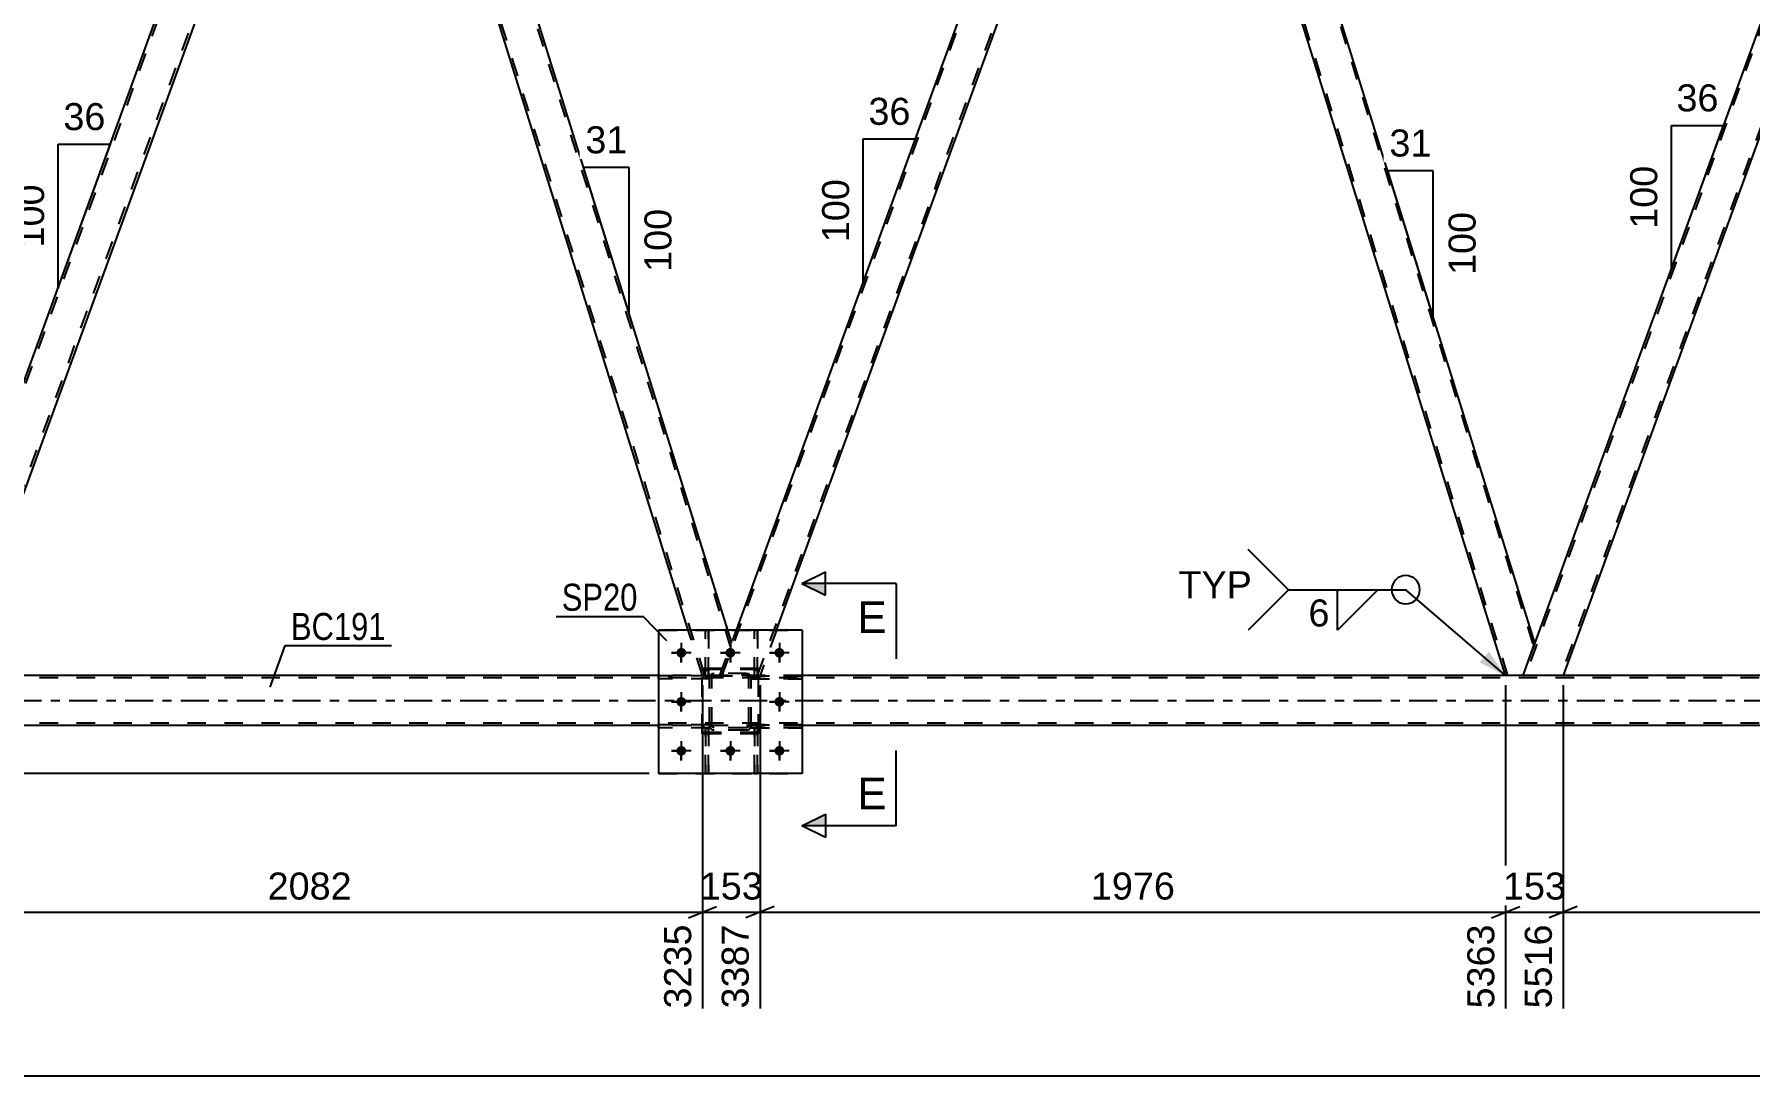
# Model space of a CAD drawing. Header units: millimetres. Extents: x -116 to 725, y -402 to 192.
# Drawn here: x -18.8 to 163, y -165.7 to -55.2 of the extents above; entities that cross this region are included whole.
import ezdxf

# ---------------------------------------------------------------- set-up
doc = ezdxf.new("R2010")
doc.units = ezdxf.units.MM
doc.linetypes.add('DXK_LINE_DOT2', pattern=[3.9198, 1.9599, -1.9599])
doc.linetypes.add('DXK_LINE_DOT3', pattern=[5.9187, 2.979, -0.9799, 0.9799, -0.9799])
doc.styles.add('Arial', font='ARIAL.TTF', dxfattribs={"height": 0.2})
doc.styles.add('Arial Narrow', font='ARIALN.TTF', dxfattribs={"height": 0.2})

# ---------------------------------------------------------------- blocks, each defined once
blk = doc.blocks.new('Part-203723422-4709 - 4481')
at = {"color": 7, "linetype": 'DXK_LINE_DOT2'}
for p, q in [((57.53, -133.59), (57.53, -128.76)), ((57.53, -128.76), (57.85, -128.76)), ((57.85, -128.76), (57.85, -133.59)), ((57.53, -129.36), (57.85, -129.36)), ((57.85, -133.59), (57.53, -133.59))]:
    blk.add_line(p, q, dxfattribs=at)
blk = doc.blocks.new('Part-203723422-4717 - 4481')
at = {"color": 7, "linetype": 'DXK_LINE_DOT2'}
for p, q in [((62.58, -123.23), (57.18, -123.23)), ((57.18, -123.23), (57.18, -123.55)), ((57.18, -123.55), (62.58, -123.55)), ((57.78, -123.55), (57.78, -123.23)), ((62.58, -123.55), (62.58, -123.23))]:
    blk.add_line(p, q, dxfattribs=at)
blk = doc.blocks.new('Part-203723422-4711 - 4481')
at = {"color": 7, "linetype": 'DXK_LINE_DOT2'}
for p, q in [((57.53, -123.24), (57.53, -118.39)), ((57.53, -118.39), (57.85, -118.39)), ((57.85, -118.39), (57.85, -123.24)), ((57.53, -122.64), (57.85, -122.64)), ((57.85, -123.24), (57.53, -123.24))]:
    blk.add_line(p, q, dxfattribs=at)
blk = doc.blocks.new('Part-203723422-4999 - 4481')
at = {"color": 2, "linetype": 'Continuous'}
for p, q in [((102.1, -2.4), (100.7, -6.25)), ((140.27, -119.75), (103.6, -2.11)), ((137.16, -123.22), (100.7, -6.25)), ((139.01, -123.22), (140.27, -119.75))]:
    blk.add_line(p, q, dxfattribs=at)
at = {"color": 7, "linetype": 'DXK_LINE_DOT2'}
for p, q in [((102.25, -2), (102.1, -2.4)), ((103.57, -2), (102.25, -2)), ((103.31, -2), (140.13, -120.12)), ((103.6, -2.11), (103.57, -2)), ((137.41, -123.22), (100.84, -5.88)), ((139.01, -123.22), (137.16, -123.22))]:
    blk.add_line(p, q, dxfattribs=at)
blk = doc.blocks.new('Part-203723422-4699 - 4481')
at = {"color": 2, "linetype": 'Continuous'}
for p, q in [((57.53, -118.4), (57.53, -118.39)), ((57.85, -118.39), (57.53, -118.39)), ((57.85, -118.4), (57.85, -118.39))]:
    blk.add_line(p, q, dxfattribs=at)
at = {"color": 7, "linetype": 'DXK_LINE_DOT2'}
for p, q in [((57.53, -123.24), (57.53, -118.4)), ((57.85, -123.24), (57.85, -118.4)), ((57.53, -122.64), (57.85, -122.64)), ((57.85, -123.24), (57.53, -123.24))]:
    blk.add_line(p, q, dxfattribs=at)
blk = doc.blocks.new('Part-203723422-4700 - 4481')
at = {"color": 7, "linetype": 'DXK_LINE_DOT2'}
for p, q in [((52.78, -123.23), (47.38, -123.23)), ((47.38, -123.55), (47.38, -123.23)), ((52.78, -123.55), (47.38, -123.55)), ((52.18, -123.55), (52.18, -123.23)), ((52.78, -123.23), (52.78, -123.55))]:
    blk.add_line(p, q, dxfattribs=at)
blk = doc.blocks.new('Part-203723422-4701 - 4481')
at = {"color": 7, "linetype": 'DXK_LINE_DOT2'}
for p, q in [((52.78, -128.43), (47.38, -128.43)), ((47.38, -128.75), (47.38, -128.43)), ((52.78, -128.75), (47.38, -128.75)), ((52.18, -128.75), (52.18, -128.43)), ((52.78, -128.43), (52.78, -128.75))]:
    blk.add_line(p, q, dxfattribs=at)
blk = doc.blocks.new('Part-203723422-4702 - 4481')
at = {"color": 7, "linetype": 'DXK_LINE_DOT2'}
for p, q in [((57.18, -123.55), (57.18, -123.23)), ((57.18, -123.23), (62.58, -123.23)), ((62.58, -123.55), (57.18, -123.55)), ((57.78, -123.55), (57.78, -123.23)), ((62.58, -123.23), (62.58, -123.55))]:
    blk.add_line(p, q, dxfattribs=at)
blk = doc.blocks.new('Part-203723422-4703 - 4481')
at = {"color": 7, "linetype": 'DXK_LINE_DOT2'}
for p, q in [((57.18, -128.75), (57.18, -128.43)), ((57.18, -128.43), (62.58, -128.43)), ((62.58, -128.75), (57.18, -128.75)), ((57.78, -128.75), (57.78, -128.43)), ((62.58, -128.43), (62.58, -128.75))]:
    blk.add_line(p, q, dxfattribs=at)
blk = doc.blocks.new('Part-203723422-4706 - 4481')
at = {"color": 7, "linetype": 'DXK_LINE_DOT2'}
for p, q in [((52.78, -123.23), (47.38, -123.23)), ((47.38, -123.23), (47.38, -123.55)), ((52.78, -123.55), (47.38, -123.55)), ((52.18, -123.55), (52.18, -123.23)), ((52.78, -123.55), (52.78, -123.23))]:
    blk.add_line(p, q, dxfattribs=at)
blk = doc.blocks.new('Part-203723422-4707 - 4481')
at = {"color": 7, "linetype": 'DXK_LINE_DOT2'}
for p, q in [((52.78, -123.48), (52.81, -123.29)), ((52.81, -123.29), (52.78, -123.48)), ((52.78, -128.52), (52.78, -123.48)), ((53.02, -123.48), (53.03, -123.38)), ((53.02, -128.52), (53.02, -123.48)), ((53.03, -123.38), (53.09, -123.31)), ((53.07, -123.03), (53.26, -123)), ((53.26, -123), (53.07, -123.03)), ((53.09, -123.31), (53.16, -123.25)), ((53.16, -123.25), (53.26, -123.24)), ((56.7, -123), (53.26, -123)), ((53.26, -123.24), (56.7, -123.24)), ((56.7, -123), (56.88, -123.03)), ((56.88, -123.03), (56.7, -123)), ((56.7, -123.24), (56.79, -123.25)), ((56.79, -123.25), (56.87, -123.31)), ((56.87, -123.31), (56.92, -123.38)), ((56.92, -123.38), (56.94, -123.48)), ((56.94, -128.52), (56.94, -123.48)), ((57.14, -123.29), (57.18, -123.48)), ((57.18, -123.48), (57.14, -123.29)), ((57.18, -128.52), (57.18, -123.48)), ((52.81, -128.7), (52.78, -128.52)), ((52.78, -128.52), (52.81, -128.7)), ((53.03, -128.61), (53.02, -128.52)), ((53.09, -128.69), (53.03, -128.61)), ((53.26, -129), (53.07, -128.96)), ((53.07, -128.96), (53.26, -129)), ((53.16, -128.74), (53.09, -128.69)), ((53.26, -128.76), (53.16, -128.74)), ((56.7, -128.76), (53.26, -128.76)), ((56.7, -129), (53.26, -129)), ((56.79, -128.74), (56.7, -128.76)), ((56.88, -128.96), (56.7, -129)), ((56.7, -129), (56.88, -128.96)), ((56.87, -128.69), (56.79, -128.74)), ((56.92, -128.61), (56.87, -128.69)), ((56.94, -128.52), (56.92, -128.61)), ((57.18, -128.52), (57.14, -128.7)), ((57.14, -128.7), (57.18, -128.52))]:
    blk.add_line(p, q, dxfattribs=at)
at = {"color": 7, "linetype": 'DXK_LINE_DOT3'}
blk.add_line((54.98, -126), (54.98, -126), dxfattribs=at)
at = {"color": 7, "linetype": 'DXK_LINE_DOT2'}
for centre, start, end in [((53.26, -123.48), 112.5, 157.5), ((53.26, -123.48), 112.5, 157.5), ((56.7, -123.48), 22.5, 67.5), ((56.7, -123.48), 22.5, 67.5), ((53.26, -128.52), 202.5, 247.5), ((53.26, -128.52), 202.5, 247.5), ((56.7, -128.52), 292.5, 337.5), ((56.7, -128.52), 292.5, 337.5)]:
    blk.add_arc(centre, 0.48, start, end, dxfattribs=at)
blk = doc.blocks.new('Part-203723422-4708 - 4481')
at = {"color": 7, "linetype": 'DXK_LINE_DOT2'}
for p, q in [((52.33, -133.59), (52.33, -128.76)), ((52.33, -128.76), (52.65, -128.76)), ((52.65, -128.76), (52.65, -133.59)), ((52.33, -129.36), (52.65, -129.36)), ((52.65, -133.59), (52.33, -133.59))]:
    blk.add_line(p, q, dxfattribs=at)
blk = doc.blocks.new('Part-203723422-4710 - 4481')
at = {"color": 7, "linetype": 'DXK_LINE_DOT2'}
for p, q in [((52.33, -123.24), (52.33, -118.39)), ((52.33, -118.39), (52.65, -118.39)), ((52.65, -118.39), (52.65, -123.24)), ((52.33, -122.64), (52.65, -122.64)), ((52.65, -123.24), (52.33, -123.24))]:
    blk.add_line(p, q, dxfattribs=at)
blk = doc.blocks.new('Part-203723422-4714 - 4481')
at = {"color": 7, "linetype": 'DXK_LINE_DOT2'}
for p, q in [((52.78, -128.43), (47.38, -128.43)), ((47.38, -128.43), (47.38, -128.75)), ((52.78, -128.75), (47.38, -128.75)), ((52.18, -128.75), (52.18, -128.43)), ((52.78, -128.75), (52.78, -128.43))]:
    blk.add_line(p, q, dxfattribs=at)
blk = doc.blocks.new('Part-203723422-4720 - 4481')
at = {"color": 7, "linetype": 'DXK_LINE_DOT2'}
for p, q in [((62.58, -128.43), (57.18, -128.43)), ((57.18, -128.43), (57.18, -128.75)), ((57.18, -128.75), (62.58, -128.75)), ((57.78, -128.75), (57.78, -128.43)), ((62.58, -128.75), (62.58, -128.43))]:
    blk.add_line(p, q, dxfattribs=at)
blk = doc.blocks.new('Part-203723422-4721 - 4481')
at = {"color": 7, "linetype": 'DXK_LINE_DOT2'}
for p, q in [((52.65, -128.76), (52.33, -128.76)), ((52.33, -128.76), (52.33, -133.59)), ((52.65, -133.59), (52.65, -128.76)), ((52.33, -129.36), (52.65, -129.36)), ((52.33, -133.59), (52.65, -133.59))]:
    blk.add_line(p, q, dxfattribs=at)
blk = doc.blocks.new('Part-203723422-4722 - 4481')
at = {"color": 7, "linetype": 'DXK_LINE_DOT2'}
for p, q in [((57.85, -128.76), (57.53, -128.76)), ((57.53, -128.76), (57.53, -133.59)), ((57.85, -133.59), (57.85, -128.76)), ((57.53, -129.36), (57.85, -129.36)), ((57.53, -133.59), (57.85, -133.59))]:
    blk.add_line(p, q, dxfattribs=at)
blk = doc.blocks.new('Part-203723422-4723 - 4481')
at = {"color": 7, "linetype": 'DXK_LINE_DOT2'}
for p, q in [((57.98, -122.59), (51.98, -122.59)), ((51.98, -129.39), (51.98, -122.59)), ((57.98, -129.39), (57.98, -122.59)), ((57.98, -129.39), (51.98, -129.39))]:
    blk.add_line(p, q, dxfattribs=at)
blk = doc.blocks.new('Part-203723422-4870 - 4481')
at = {"color": 2, "linetype": 'Continuous'}
for p, q in [((47.38, -123.22), (-44.7, -123.22)), ((217.64, -123.22), (62.58, -123.22)), ((47.38, -128.5), (-44.7, -128.5)), ((217.64, -128.5), (62.58, -128.5))]:
    blk.add_line(p, q, dxfattribs=at)
at = {"color": 7, "linetype": 'DXK_LINE_DOT2'}
for p, q in [((634.4, -123.46), (-44.7, -123.46)), ((62.58, -123.22), (47.38, -123.22)), ((634.4, -128.26), (-44.7, -128.26)), ((62.58, -128.5), (47.38, -128.5))]:
    blk.add_line(p, q, dxfattribs=at)
at = {"color": 7, "linetype": 'DXK_LINE_DOT3'}
blk.add_line((-44.7, -125.86), (634.4, -125.86), dxfattribs=at)
blk = doc.blocks.new('Part-203723422-4769 - 4481')
at = {"color": 2, "linetype": 'Continuous'}
for p, q in [((62.58, -118.4), (47.38, -118.4)), ((47.38, -118.4), (47.38, -133.6)), ((62.58, -118.4), (62.58, -133.6)), ((62.58, -133.6), (47.38, -133.6))]:
    blk.add_line(p, q, dxfattribs=at)
blk = doc.blocks.new('Part-203723422-4770 - 4481')
at = {"color": 7, "linetype": 'DXK_LINE_DOT2'}
for p, q in [((47.38, -118.4), (62.58, -118.4)), ((47.38, -118.4), (47.38, -133.6)), ((62.58, -118.4), (62.58, -133.6)), ((47.38, -133.6), (62.58, -133.6))]:
    blk.add_line(p, q, dxfattribs=at)
blk = doc.blocks.new('Part-203723422-4775 - 4481')
at = {"color": 2, "linetype": 'Continuous'}
for p, q in [((52.33, -118.4), (52.33, -118.39)), ((52.65, -118.39), (52.33, -118.39)), ((52.65, -118.4), (52.65, -118.39))]:
    blk.add_line(p, q, dxfattribs=at)
at = {"color": 7, "linetype": 'DXK_LINE_DOT2'}
for p, q in [((52.33, -123.24), (52.33, -118.4)), ((52.65, -123.24), (52.65, -118.4)), ((52.33, -122.64), (52.65, -122.64)), ((52.65, -123.24), (52.33, -123.24))]:
    blk.add_line(p, q, dxfattribs=at)
blk = doc.blocks.new('Bolt-203723422-4794 - 4481')
at = {"color": 1, "linetype": 'Continuous'}
for p, q in [((49.78, -119.76), (49.78, -120.45)), ((54.98, -119.76), (54.98, -120.45)), ((60.18, -119.76), (60.18, -120.45)), ((48.74, -120.8), (49.43, -120.8)), ((49.78, -121.84), (49.78, -121.14)), ((50.82, -120.8), (50.12, -120.8)), ((53.94, -120.8), (54.63, -120.8)), ((54.98, -121.84), (54.98, -121.14)), ((56.02, -120.8), (55.32, -120.8)), ((59.14, -120.8), (59.83, -120.8)), ((60.18, -121.84), (60.18, -121.14)), ((61.22, -120.8), (60.52, -120.8)), ((49.78, -124.96), (49.78, -125.65)), ((60.18, -124.96), (60.18, -125.65)), ((48.74, -126), (49.43, -126)), ((49.78, -127.04), (49.78, -126.34)), ((50.82, -126), (50.12, -126)), ((59.14, -126), (59.83, -126)), ((60.18, -127.04), (60.18, -126.34)), ((61.22, -126), (60.52, -126)), ((49.78, -130.16), (49.78, -130.85)), ((54.98, -130.16), (54.98, -130.85)), ((60.18, -130.16), (60.18, -130.85)), ((48.74, -131.2), (49.43, -131.2)), ((49.78, -132.24), (49.78, -131.54)), ((50.82, -131.2), (50.12, -131.2)), ((53.94, -131.2), (54.63, -131.2)), ((54.98, -132.24), (54.98, -131.54)), ((56.02, -131.2), (55.32, -131.2)), ((59.14, -131.2), (59.83, -131.2)), ((60.18, -132.24), (60.18, -131.54)), ((61.22, -131.2), (60.52, -131.2))]:
    blk.add_line(p, q, dxfattribs=at)
blk = doc.blocks.new('Bolt-203723422-4795 - 4481')
at = {"linetype": 'Continuous'}
for points in [[(50.3, -120.8, -1), (49.26, -120.8, -1)], [(55.5, -120.8, -1), (54.46, -120.8, -1)], [(60.7, -120.8, -1), (59.66, -120.8, -1)], [(50.3, -126, -1), (49.26, -126, -1)], [(60.7, -126, -1), (59.66, -126, -1)], [(50.3, -131.2, -1), (49.26, -131.2, -1)], [(55.5, -131.2, -1), (54.46, -131.2, -1)], [(60.7, -131.2, -1), (59.66, -131.2, -1)]]:
    blk.add_hatch(color=1, dxfattribs=at).paths.add_polyline_path(points)
at = {"color": 1, "linetype": 'Continuous'}
for p, q in [((49.78, -119.76), (49.78, -121.84)), ((54.98, -119.76), (54.98, -121.84)), ((60.18, -119.76), (60.18, -121.84)), ((50.82, -120.8), (48.74, -120.8)), ((56.02, -120.8), (53.94, -120.8)), ((61.22, -120.8), (59.14, -120.8)), ((49.78, -124.96), (49.78, -127.04)), ((60.18, -124.96), (60.18, -127.04)), ((50.82, -126), (48.74, -126)), ((61.22, -126), (59.14, -126)), ((49.78, -130.16), (49.78, -132.24)), ((54.98, -130.16), (54.98, -132.24)), ((60.18, -130.16), (60.18, -132.24)), ((50.82, -131.2), (48.74, -131.2)), ((56.02, -131.2), (53.94, -131.2)), ((61.22, -131.2), (59.14, -131.2))]:
    blk.add_line(p, q, dxfattribs=at)
blk = doc.blocks.new('Part-203723422-4936 - 4481')
at = {"color": 2, "linetype": 'Continuous'}
for p, q in [((16.97, -2.4), (15.57, -6.25)), ((54.71, -118.4), (18.56, -2.4)), ((50.52, -118.4), (15.57, -6.25))]:
    blk.add_line(p, q, dxfattribs=at)
at = {"color": 7, "linetype": 'DXK_LINE_DOT2'}
for p, q in [((17.11, -2), (16.97, -2.4)), ((18.43, -2), (17.11, -2)), ((55, -120.12), (18.18, -2)), ((18.56, -2.4), (18.43, -2)), ((52.28, -123.22), (15.7, -5.88)), ((52.03, -123.22), (50.52, -118.4)), ((53.87, -123.22), (55.13, -119.75)), ((55.13, -119.75), (54.71, -118.4)), ((52.03, -123.22), (53.87, -123.22))]:
    blk.add_line(p, q, dxfattribs=at)
blk = doc.blocks.new('Part-203723422-4926 - 4481')
at = {"color": 7, "linetype": 'DXK_LINE_DOT2'}
for p, q in [((54.13, -123.22), (98.25, -2)), ((57.87, -123.22), (101.99, -2)), ((97.85, -2.4), (97.99, -2)), ((102.25, -2), (97.99, -2)), ((100.7, -6.25), (102.25, -2)), ((53.87, -123.22), (55.63, -118.4)), ((59.88, -118.4), (58.13, -123.22)), ((58.13, -123.22), (53.87, -123.22))]:
    blk.add_line(p, q, dxfattribs=at)
at = {"color": 2, "linetype": 'Continuous'}
for p, q in [((55.63, -118.4), (97.85, -2.4)), ((59.88, -118.4), (100.7, -6.25))]:
    blk.add_line(p, q, dxfattribs=at)
blk = doc.blocks.new('Part-203723422-4931 - 4481')
at = {"color": 2, "linetype": 'Continuous'}
for p, q in [((-31.26, -123.22), (12.71, -2.4)), ((15.57, -6.25), (-27.01, -123.22))]:
    blk.add_line(p, q, dxfattribs=at)
at = {"color": 7, "linetype": 'DXK_LINE_DOT2'}
for p, q in [((13.11, -2), (-31.01, -123.22)), ((-27.26, -123.22), (16.86, -2)), ((12.71, -2.4), (12.86, -2)), ((17.11, -2), (12.86, -2)), ((17.11, -2), (15.57, -6.25)), ((-27.01, -123.22), (-31.26, -123.22))]:
    blk.add_line(p, q, dxfattribs=at)
blk = doc.blocks.new('Part-203723422-4937 - 4481')
at = {"color": 7, "linetype": 'DXK_LINE_DOT2'}
for p, q in [((52.78, -123.48), (52.81, -123.29)), ((52.81, -123.29), (52.78, -123.48)), ((52.78, -128.52), (52.78, -123.48)), ((53.02, -123.48), (53.03, -123.38)), ((53.02, -128.52), (53.02, -123.48)), ((53.03, -123.38), (53.09, -123.31)), ((53.07, -123.03), (53.26, -123)), ((53.26, -123), (53.07, -123.03)), ((53.09, -123.31), (53.16, -123.25)), ((53.16, -123.25), (53.26, -123.24)), ((56.7, -123), (53.26, -123)), ((53.26, -123.24), (56.7, -123.24)), ((56.7, -123), (56.88, -123.03)), ((56.88, -123.03), (56.7, -123)), ((56.7, -123.24), (56.79, -123.25)), ((56.79, -123.25), (56.87, -123.31)), ((56.87, -123.31), (56.92, -123.38)), ((56.92, -123.38), (56.94, -123.48)), ((56.94, -128.52), (56.94, -123.48)), ((57.14, -123.29), (57.18, -123.48)), ((57.18, -123.48), (57.14, -123.29)), ((57.18, -128.52), (57.18, -123.48)), ((52.81, -128.7), (52.78, -128.52)), ((52.78, -128.52), (52.81, -128.7)), ((53.03, -128.61), (53.02, -128.52)), ((53.09, -128.69), (53.03, -128.61)), ((53.26, -129), (53.07, -128.96)), ((53.07, -128.96), (53.26, -129)), ((53.16, -128.74), (53.09, -128.69)), ((53.26, -128.76), (53.16, -128.74)), ((56.7, -128.76), (53.26, -128.76)), ((56.7, -129), (53.26, -129)), ((56.79, -128.74), (56.7, -128.76)), ((56.88, -128.96), (56.7, -129)), ((56.7, -129), (56.88, -128.96)), ((56.87, -128.69), (56.79, -128.74)), ((56.92, -128.61), (56.87, -128.69)), ((56.94, -128.52), (56.92, -128.61)), ((57.18, -128.52), (57.14, -128.7)), ((57.14, -128.7), (57.18, -128.52))]:
    blk.add_line(p, q, dxfattribs=at)
at = {"color": 7, "linetype": 'DXK_LINE_DOT3'}
blk.add_line((54.98, -126), (54.98, -126), dxfattribs=at)
at = {"color": 7, "linetype": 'DXK_LINE_DOT2'}
for centre, start, end in [((53.26, -123.48), 112.5, 157.5), ((53.26, -123.48), 112.5, 157.5), ((56.7, -123.48), 22.5, 67.5), ((56.7, -123.48), 22.5, 67.5), ((53.26, -128.52), 202.5, 247.5), ((53.26, -128.52), 202.5, 247.5), ((56.7, -128.52), 292.5, 337.5), ((56.7, -128.52), 292.5, 337.5)]:
    blk.add_arc(centre, 0.48, start, end, dxfattribs=at)
blk = doc.blocks.new('Part-203723422-4938 - 4481')
at = {"color": 7, "linetype": 'DXK_LINE_DOT2'}
for p, q in [((57.98, -122.46), (51.98, -122.46)), ((51.98, -129.26), (51.98, -122.46)), ((57.98, -129.26), (57.98, -122.46)), ((57.98, -129.26), (51.98, -129.26))]:
    blk.add_line(p, q, dxfattribs=at)
blk = doc.blocks.new('Part-203723422-4994 - 4481')
at = {"color": 7, "linetype": 'DXK_LINE_DOT2'}
for p, q in [((183.38, -2), (139.26, -123.22)), ((187.13, -2), (143.01, -123.22)), ((187.38, -2), (185.84, -6.25)), ((187.34, -2), (187.23, -2)), ((187.38, -2), (187.34, -2)), ((140.27, -119.75), (139.01, -123.22)), ((143.26, -123.22), (139.01, -123.22))]:
    blk.add_line(p, q, dxfattribs=at)
at = {"color": 2, "linetype": 'Continuous'}
for p, q in [((183.13, -2), (140.27, -119.75)), ((186.87, -2), (183.13, -2)), ((186.87, -2), (187.38, -2)), ((185.84, -6.25), (143.26, -123.22))]:
    blk.add_line(p, q, dxfattribs=at)
blk = doc.blocks.new('StraightDimension-203723422-17749 - 4481')
at = {"color": 7, "linetype": 'Continuous'}
for p, q in [((-91.18, 16.1), (-92.38, 19.1)), ((-15.21, 17.6), (-94.63, 17.6)), ((-91.78, -133.6), (-91.78, 17.6)), ((-92.38, -132.1), (-91.18, -135.1)), ((46.38, -133.6), (-94.63, -133.6))]:
    blk.add_line(p, q, dxfattribs=at)
at = {"color": 0}
blk.add_wipeout([(-92.53, -52.95), (-96.73, -52.95), (-96.73, -63.04), (-92.53, -63.04)], dxfattribs=at)
at = {"color": 3, "style": 'Arial'}
blk.add_text('3780', height=2.865, rotation=90.0002, dxfattribs=at).set_placement((-93.13, -62.44))
blk = doc.blocks.new('StraightDimension-203723422-5393 - 4481')
at = {"color": 7, "linetype": 'Continuous'}
for p, q in [((52.03, -124.22), (52.03, -158.52)), ((58.13, -124.22), (58.13, -158.52)), ((50.53, -148.92), (53.53, -147.72)), ((52.03, -148.32), (58.13, -148.32)), ((59.63, -147.72), (56.63, -148.92))]:
    blk.add_line(p, q, dxfattribs=at)
at = {"color": 0}
blk.add_wipeout([(59.01, -147.57), (59.01, -143.37), (51.14, -143.37), (51.14, -147.57)], dxfattribs=at)
at = {"color": 0, "linetype": 'Continuous'}
blk.add_wipeout([(57.53, -149.02), (53.33, -149.02), (53.33, -159.12), (57.53, -159.12)], dxfattribs=at)
at = {"color": 3, "style": 'Arial'}
blk.add_text('153', height=2.865, dxfattribs=at).set_placement((51.74, -146.97))
at = {"color": 3, "linetype": 'Continuous', "style": 'Arial'}
blk.add_text('3387', height=2.865, rotation=90.0002, dxfattribs=at).set_placement((56.93, -158.52))
blk = doc.blocks.new('StraightDimension-203723422-5417 - 4481')
at = {"color": 7, "linetype": 'Continuous'}
for p, q in [((58.13, -124.22), (58.13, -158.52)), ((137.16, -124.22), (137.16, -158.52)), ((59.63, -147.72), (56.63, -148.92)), ((58.13, -148.32), (137.16, -148.32)), ((135.66, -148.92), (138.66, -147.72))]:
    blk.add_line(p, q, dxfattribs=at)
at = {"color": 0}
blk.add_wipeout([(102.69, -147.57), (102.69, -143.37), (92.6, -143.37), (92.6, -147.57)], dxfattribs=at)
at = {"color": 0, "linetype": 'Continuous'}
blk.add_wipeout([(136.56, -149.02), (132.36, -149.02), (132.36, -159.12), (136.56, -159.12)], dxfattribs=at)
at = {"color": 3, "style": 'Arial'}
blk.add_text('1976', height=2.865, dxfattribs=at).set_placement((93.2, -146.97))
at = {"color": 3, "linetype": 'Continuous', "style": 'Arial'}
blk.add_text('5363', height=2.865, rotation=90.0002, dxfattribs=at).set_placement((135.96, -158.52))
blk = doc.blocks.new('StraightDimension-203723422-5441 - 4481')
at = {"color": 7, "linetype": 'Continuous'}
for p, q in [((137.16, -124.22), (137.16, -158.52)), ((143.26, -124.22), (143.26, -158.52)), ((135.66, -148.92), (138.66, -147.72)), ((137.16, -148.32), (143.26, -148.32)), ((144.76, -147.72), (141.76, -148.92))]:
    blk.add_line(p, q, dxfattribs=at)
at = {"color": 0}
blk.add_wipeout([(144.15, -147.57), (144.15, -143.37), (136.28, -143.37), (136.28, -147.57)], dxfattribs=at)
at = {"color": 0, "linetype": 'Continuous'}
blk.add_wipeout([(142.66, -149.02), (138.46, -149.02), (138.46, -159.12), (142.66, -159.12)], dxfattribs=at)
at = {"color": 3, "style": 'Arial'}
blk.add_text('153', height=2.865, dxfattribs=at).set_placement((136.88, -146.97))
at = {"color": 3, "linetype": 'Continuous', "style": 'Arial'}
blk.add_text('5516', height=2.865, rotation=90.0002, dxfattribs=at).set_placement((142.06, -158.52))
blk = doc.blocks.new('AngleDimension-203723422-17971 - 4481')
at = {"color": 7, "linetype": 'Continuous'}
for p, q in [((-16.27, -66.87), (-10.72, -66.87)), ((-16.27, -82.09), (-10.72, -66.87)), ((-16.27, -82.09), (-16.27, -66.87)), ((-16.24, -82.03), (-16.27, -82.09))]:
    blk.add_line(p, q, dxfattribs=at)
at = {"color": 0}
for points in [[(-10.67, -65.97), (-10.67, -61.77), (-16.32, -61.77), (-16.32, -65.97)], [(-17.17, -70.54), (-21.37, -70.54), (-21.37, -78.41), (-17.17, -78.41)]]:
    blk.add_wipeout(points, dxfattribs=at)
at = {"color": 3, "style": 'Arial'}
blk.add_text('36', height=2.865, dxfattribs=at).set_placement((-15.72, -65.37))
blk.add_text('100', height=2.865, rotation=90.0002, dxfattribs=at).set_placement((-17.77, -77.81))
blk = doc.blocks.new('AngleDimension-203723422-6376 - 4481')
at = {"color": 7, "linetype": 'Continuous'}
for p, q in [((42.46, -79.1), (39.42, -69.33)), ((44.24, -69.33), (39.42, -69.33)), ((44.24, -84.8), (39.42, -69.33)), ((44.24, -84.8), (44.24, -69.33))]:
    blk.add_line(p, q, dxfattribs=at)
at = {"color": 0}
for points in [[(44.65, -68.43), (44.65, -64.23), (39.01, -64.23), (39.01, -68.43)], [(49.34, -73.13), (45.14, -73.13), (45.14, -81), (49.34, -81)]]:
    blk.add_wipeout(points, dxfattribs=at)
at = {"color": 3, "style": 'Arial'}
blk.add_text('31', height=2.865, dxfattribs=at).set_placement((39.61, -67.83))
blk.add_text('100', height=2.865, rotation=90.0002, dxfattribs=at).set_placement((48.74, -80.4))
blk = doc.blocks.new('StraightDimension-203723422-5127 - 4481')
at = {"color": 7, "linetype": 'Continuous'}
blk.add_line((-59.4, -165.65), (680.62, -165.65), dxfattribs=at)
blk = doc.blocks.new('StraightDimension-203723422-5098 - 4481')
at = {"color": 7, "linetype": 'Continuous'}
for p, q in [((-18.61, -3), (-18.61, -36.03)), ((-58.76, -122.22), (-58.76, -30.78)), ((-57.26, -33.03), (-60.26, -34.23)), ((-58.76, -33.63), (-18.61, -33.63)), ((-20.11, -34.23), (-17.11, -33.03))]:
    blk.add_line(p, q, dxfattribs=at)
at = {"color": 0}
blk.add_wipeout([(-34.43, -32.88), (-34.43, -28.68), (-42.94, -28.68), (-42.94, -32.88)], dxfattribs=at)
at = {"color": 3, "style": 'Arial Narrow'}
blk.add_text('1469', height=2.863, dxfattribs=at).set_placement((-42.34, -32.28))
blk = doc.blocks.new('AngleDimension-203723422-17967 - 4481')
at = {"color": 7, "linetype": 'Continuous'}
for p, q in [((154.73, -64.88), (160.27, -64.88)), ((154.73, -80.1), (160.27, -64.88)), ((154.73, -80.1), (154.73, -64.88)), ((154.17, -81.63), (154.73, -80.1))]:
    blk.add_line(p, q, dxfattribs=at)
at = {"color": 0}
for points in [[(160.32, -63.98), (160.32, -59.78), (154.67, -59.78), (154.67, -63.98)], [(153.83, -68.56), (149.63, -68.56), (149.63, -76.43), (153.83, -76.43)]]:
    blk.add_wipeout(points, dxfattribs=at)
at = {"color": 3, "style": 'Arial'}
blk.add_text('36', height=2.865, dxfattribs=at).set_placement((155.27, -63.38))
blk.add_text('100', height=2.865, rotation=90.0002, dxfattribs=at).set_placement((153.23, -75.83))
blk = doc.blocks.new('AngleDimension-203723422-17969 - 4481')
at = {"color": 7, "linetype": 'Continuous'}
for p, q in [((69.07, -66.31), (74.61, -66.31)), ((69.07, -81.53), (74.61, -66.31)), ((69.07, -81.53), (69.07, -66.31)), ((68.89, -82.03), (69.07, -81.53))]:
    blk.add_line(p, q, dxfattribs=at)
at = {"color": 0}
for points in [[(74.67, -65.41), (74.67, -61.21), (69.02, -61.21), (69.02, -65.41)], [(68.17, -69.98), (63.97, -69.98), (63.97, -77.85), (68.17, -77.85)]]:
    blk.add_wipeout(points, dxfattribs=at)
at = {"color": 3, "style": 'Arial'}
blk.add_text('36', height=2.865, dxfattribs=at).set_placement((69.62, -64.81))
blk.add_text('100', height=2.865, rotation=90.0002, dxfattribs=at).set_placement((67.57, -77.25))
blk = doc.blocks.new('StraightDimension-203723422-5376 - 4481')
at = {"color": 7, "linetype": 'Continuous'}
for p, q in [((-31.26, -124.22), (-31.26, -158.52)), ((52.03, -124.22), (52.03, -158.52)), ((-29.76, -147.72), (-32.76, -148.92)), ((-31.26, -148.32), (52.03, -148.32)), ((50.53, -148.92), (53.53, -147.72))]:
    blk.add_line(p, q, dxfattribs=at)
at = {"color": 0}
blk.add_wipeout([(15.43, -147.57), (15.43, -143.37), (5.33, -143.37), (5.33, -147.57)], dxfattribs=at)
at = {"color": 0, "linetype": 'Continuous'}
blk.add_wipeout([(51.43, -149.02), (47.23, -149.02), (47.23, -159.12), (51.43, -159.12)], dxfattribs=at)
at = {"color": 3, "style": 'Arial'}
blk.add_text('2082', height=2.865, dxfattribs=at).set_placement((5.93, -146.97))
at = {"color": 3, "linetype": 'Continuous', "style": 'Arial'}
blk.add_text('3235', height=2.865, rotation=90.0002, dxfattribs=at).set_placement((50.83, -158.52))
blk = doc.blocks.new('StraightDimension-203723422-5465 - 4481')
at = {"color": 7, "linetype": 'Continuous'}
for p, q in [((143.26, -124.22), (143.26, -158.52)), ((222.29, -124.22), (222.29, -158.52)), ((144.76, -147.72), (141.76, -148.92)), ((143.26, -148.32), (222.29, -148.32)), ((220.79, -148.92), (223.79, -147.72))]:
    blk.add_line(p, q, dxfattribs=at)
at = {"color": 0}
blk.add_wipeout([(187.83, -147.57), (187.83, -143.37), (177.73, -143.37), (177.73, -147.57)], dxfattribs=at)
at = {"color": 0, "linetype": 'Continuous'}
blk.add_wipeout([(221.69, -149.02), (217.49, -149.02), (217.49, -159.12), (221.69, -159.12)], dxfattribs=at)
at = {"color": 3, "style": 'Arial'}
blk.add_text('1976', height=2.865, dxfattribs=at).set_placement((178.33, -146.97))
at = {"color": 3, "linetype": 'Continuous', "style": 'Arial'}
blk.add_text('7492', height=2.865, rotation=90.0002, dxfattribs=at).set_placement((221.09, -158.52))
blk = doc.blocks.new('AngleDimension-203723422-6390 - 4481')
at = {"color": 7, "linetype": 'Continuous'}
for p, q in [((126.97, -77.08), (124.66, -69.67)), ((129.48, -69.67), (124.66, -69.67)), ((129.48, -85.13), (124.66, -69.67)), ((129.48, -85.13), (129.48, -69.67))]:
    blk.add_line(p, q, dxfattribs=at)
at = {"color": 0}
for points in [[(129.89, -68.77), (129.89, -64.57), (124.24, -64.57), (124.24, -68.77)], [(134.58, -73.46), (130.38, -73.46), (130.38, -81.33), (134.58, -81.33)]]:
    blk.add_wipeout(points, dxfattribs=at)
at = {"color": 3, "style": 'Arial'}
blk.add_text('31', height=2.865, dxfattribs=at).set_placement((124.84, -68.17))
blk.add_text('100', height=2.865, rotation=90.0002, dxfattribs=at).set_placement((133.98, -80.73))
blk = doc.blocks.new('Mark-203723422-4765 - 4481')
at = {"color": 0}
blk.add_wipeout([(45.14, -116.34), (45.14, -113.34), (37.11, -113.34), (37.11, -116.34)], dxfattribs=at)
blk.add_wipeout([(45.14, -116.34), (45.14, -113.34), (37.11, -113.34), (37.11, -116.34)], dxfattribs=at)
at = {"color": 30, "linetype": 'Continuous'}
for p in [(36.51, -116.94), (48.26, -119.52)]:
    blk.add_line(p, (45.74, -116.94), dxfattribs=at)
at = {"color": 3, "style": 'Arial Narrow'}
blk.add_text('SP20', height=2.863, dxfattribs=at).set_placement((37.11, -116.34))
blk = doc.blocks.new('SectionMark-203723422-6459 - 4481')
at = {"linetype": 'Continuous'}
for points in [[(65.05, -113.45), (65.05, -114.7), (62.55, -113.45)], [(65.05, -137.9), (65.05, -139.15), (62.55, -139.15)]]:
    blk.add_hatch(color=6, dxfattribs=at).paths.add_polyline_path(points)
at = {"color": 6, "linetype": 'Continuous'}
for p, q in [((62.55, -113.45), (65.05, -112.2)), ((65.05, -114.7), (65.05, -112.2)), ((72.55, -113.45), (62.55, -113.45)), ((62.55, -113.45), (65.05, -114.7)), ((72.55, -113.45), (72.55, -121.45)), ((72.55, -139.15), (72.55, -131.15)), ((62.55, -139.15), (65.05, -137.9)), ((65.05, -137.9), (65.05, -140.4)), ((72.55, -139.15), (62.55, -139.15)), ((65.05, -140.4), (62.55, -139.15))]:
    blk.add_line(p, q, dxfattribs=at)
at = {"color": 0, "linetype": 'Continuous'}
for points in [[(71.55, -118.7), (71.55, -115.2), (68.44, -115.2), (68.44, -118.7)], [(71.55, -137.4), (71.55, -133.9), (68.44, -133.9), (68.44, -137.4)]]:
    blk.add_wipeout(points, dxfattribs=at)
at = {"color": 3, "linetype": 'Continuous', "style": 'Arial'}
for p in [(68.44, -118.7), (68.44, -137.4)]:
    blk.add_text('E', height=3.34, dxfattribs=at).set_placement(p)
blk = doc.blocks.new('Mark-203723422-4866 - 4481')
at = {"color": 0}
blk.add_wipeout([(18.45, -119.44), (18.45, -116.44), (8.4, -116.44), (8.4, -119.44)], dxfattribs=at)
blk.add_wipeout([(18.45, -119.44), (18.45, -116.44), (8.4, -116.44), (8.4, -119.44)], dxfattribs=at)
at = {"color": 30, "linetype": 'Continuous'}
for p, q in [((6.21, -124.46), (7.8, -120.04)), ((7.8, -120.04), (19.05, -120.04))]:
    blk.add_line(p, q, dxfattribs=at)
at = {"color": 3, "style": 'Arial Narrow'}
blk.add_text('BC191', height=2.863, dxfattribs=at).set_placement((8.4, -119.44))
blk = doc.blocks.new('WeldMark-203723422-17872 - 4481')
at = {"linetype": 'Continuous'}
blk.add_hatch(color=30, dxfattribs=at).paths.add_polyline_path([(135.38, -120.69), (137.16, -123.22), (134.4, -121.83)])
at = {"color": 3, "linetype": 'Continuous'}
for q in [(109.87, -109.83), (109.87, -118.4)]:
    blk.add_line((114.16, -114.11), q, dxfattribs=at)
at = {"color": 30, "linetype": 'Continuous'}
blk.add_line((137.16, -123.22), (126.58, -114.11), dxfattribs=at)
at = {"color": 3, "linetype": 'Continuous'}
for start, end in [(90, 270), (270, 90)]:
    blk.add_arc((126.58, -114.11), 1.5, start, end, dxfattribs=at)
at = {"color": 0}
blk.add_wipeout([(118.68, -118.21), (118.68, -114.81), (116.06, -114.81), (116.06, -118.21)], dxfattribs=at)
at = {"color": 30, "linetype": 'Continuous'}
blk.add_line((114.16, -114.11), (126.58, -114.11), dxfattribs=at)
at = {"color": 3, "linetype": 'Continuous'}
for p, q in [((119.34, -114.11), (123.63, -114.11)), ((123.63, -114.11), (119.34, -118.4)), ((119.34, -118.4), (119.34, -114.11))]:
    blk.add_line(p, q, dxfattribs=at)
at = {"color": 3, "style": 'Arial'}
blk.add_text('6', height=2.87, dxfattribs=at).set_placement((116.26, -118.01))
at = {"color": 0, "linetype": 'Continuous'}
blk.add_wipeout([(110.26, -115.01), (110.26, -112.01), (102.48, -112.01), (102.48, -115.01)], dxfattribs=at)
blk.add_wipeout([(110.26, -115.01), (110.26, -112.01), (102.48, -112.01), (102.48, -115.01)], dxfattribs=at)
at = {"color": 3, "linetype": 'Continuous', "style": 'Arial'}
blk.add_text('TYP', height=2.865, dxfattribs=at).set_placement((102.48, -115.01))

msp = doc.modelspace()

# ---------------------------------------------------------------- block references
for name in ['Part-203723422-4931 - 4481', 'Part-203723422-4936 - 4481', 'Part-203723422-4926 - 4481', 'Part-203723422-4999 - 4481', 'Part-203723422-4994 - 4481', 'Part-203723422-4769 - 4481', 'Part-203723422-4770 - 4481', 'Bolt-203723422-4794 - 4481', 'Bolt-203723422-4795 - 4481', 'Part-203723422-4710 - 4481', 'Part-203723422-4775 - 4481', 'Part-203723422-4711 - 4481', 'Part-203723422-4699 - 4481', 'Part-203723422-4870 - 4481', 'Part-203723422-4700 - 4481', 'Part-203723422-4706 - 4481', 'Part-203723422-4938 - 4481', 'Part-203723422-4723 - 4481', 'Part-203723422-4707 - 4481', 'Part-203723422-4937 - 4481', 'Part-203723422-4717 - 4481', 'Part-203723422-4702 - 4481', 'Part-203723422-4701 - 4481', 'Part-203723422-4714 - 4481', 'Part-203723422-4708 - 4481', 'Part-203723422-4721 - 4481', 'Part-203723422-4703 - 4481', 'Part-203723422-4720 - 4481', 'Part-203723422-4709 - 4481', 'Part-203723422-4722 - 4481']:
    msp.add_blockref(name, (0, 0))

# ---------------------------------------------------------------- next in the draw order: block references
for name in ['StraightDimension-203723422-17749 - 4481', 'StraightDimension-203723422-5393 - 4481']:
    msp.add_blockref(name, (0, 0))

# ---------------------------------------------------------------- next in the draw order: block references
for name in ['AngleDimension-203723422-17971 - 4481', 'AngleDimension-203723422-6376 - 4481', 'StraightDimension-203723422-5417 - 4481']:
    msp.add_blockref(name, (0, 0))

# ---------------------------------------------------------------- next in the draw order: block references
msp.add_blockref('StraightDimension-203723422-5441 - 4481', (0, 0))

# ---------------------------------------------------------------- next in the draw order: block references
msp.add_blockref('StraightDimension-203723422-5127 - 4481', (0, 0))

# ---------------------------------------------------------------- next in the draw order: block references
for name in ['StraightDimension-203723422-5098 - 4481', 'AngleDimension-203723422-17967 - 4481', 'AngleDimension-203723422-17969 - 4481', 'AngleDimension-203723422-6390 - 4481', 'WeldMark-203723422-17872 - 4481', 'SectionMark-203723422-6459 - 4481', 'Mark-203723422-4765 - 4481', 'StraightDimension-203723422-5376 - 4481', 'StraightDimension-203723422-5465 - 4481']:
    msp.add_blockref(name, (0, 0))

# ---------------------------------------------------------------- next in the draw order: block references
msp.add_blockref('Mark-203723422-4866 - 4481', (0, 0))

doc.saveas('drawing.dxf')
